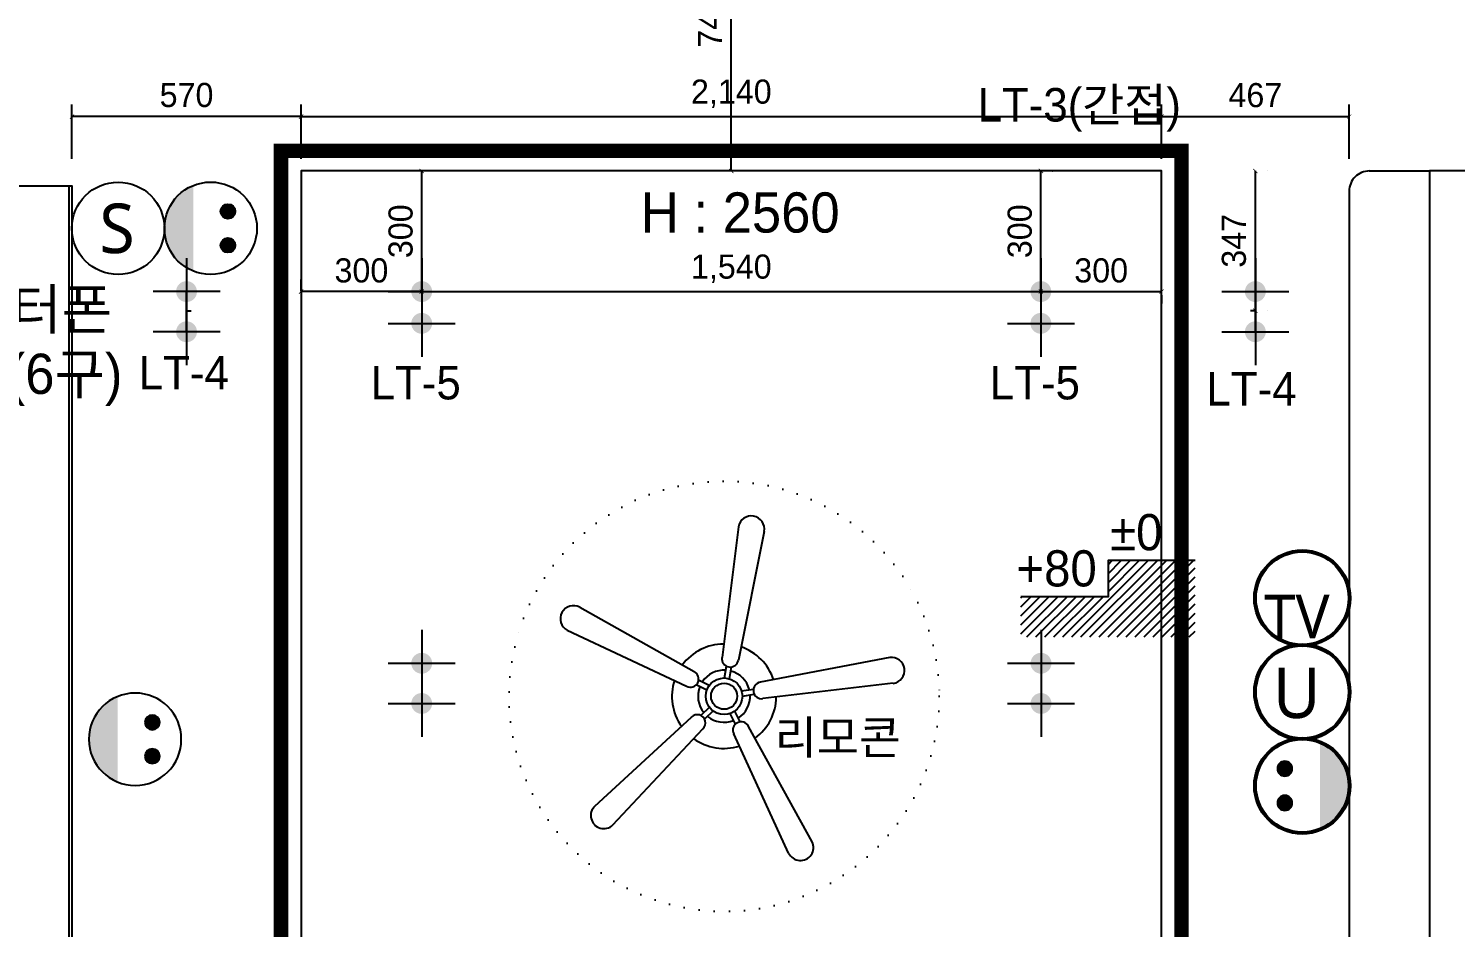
# Model space of a CAD drawing. Header units: inches. Extents: x 7740 to 83056, y -9304 to 75068.
# Drawn here: x 36364 to 39914, y 41852 to 44088 of the extents above; entities that cross this region are included whole.
import ezdxf
from ezdxf.enums import TextEntityAlignment as Align

# ---------------------------------------------------------------- set-up
doc = ezdxf.new("R2010")
doc.units = ezdxf.units.IN
doc.header["$LTSCALE"] = 50
doc.header["$MEASUREMENT"] = 0
doc.linetypes.add('DOT', pattern=[0.25, 0, -0.25])
doc.linetypes.add('HID', pattern=[2.3, 1.5, -0.8])
for name, color, linetype in [('0-ELC TEXT', 7, 'Continuous'), ('02-WAL', 2, 'Continuous'), ('03-WAL NEW', 3, 'Continuous'), ('06-FUR', 6, 'Continuous'), ('06-LIGHT', 4, 'Continuous'), ('07-DIM', 5, 'Continuous'), ('08-HAT', 8, 'Continuous'), ('RC-LIGHT', 7, 'Continuous'), ('도면층4', 4, 'Continuous'), ('설비', 7, 'Continuous')]:
    doc.layers.add(name, color=color, linetype=linetype)
doc.styles.get("Standard").update_dxf_attribs({"font": 'txt.shx', "bigfont": 'whgtxt.shx'})
doc.styles.add('마감재', font='stylu.ttf')
doc.styles.add('코레일둥고', font='Korail_Round_Gothic_Medium.ttf')
doc.dimstyles.new('사본 벽치수 Copy of DIM-30', dxfattribs={"dimscale": 30, "dimtxt": 2, "dimasz": 0.7, "dimexe": 1, "dimexo": 1, "dimgap": 0.7, "dimtad": 1, "dimdec": 0, "dimzin": 1, "dimdsep": 46, "dimlunit": 6, "dimtxsty": '마감재', "dimblk": 'ARCHTICK', "dimcen": -0.09, "dimclrd": 256, "dimclre": 256, "dimclrt": 3, "dimadec": 0, "dimazin": 0, "dimtfac": 1, "dimtdec": 0, "dimtix": 1, "dimtmove": 2, "dimatfit": 0, "dimldrblk": 'ARCHTICK', "dimfxl": 0, "dimtolj": 1, "dimtzin": 0, "dimarcsym": 0})

# ---------------------------------------------------------------- blocks, each defined once
blk = doc.blocks.new('CELILNGPAN')
at = {"layer": '06-FUR', "color": 6}
for p, q in [((48717.2, -3709.4), (48676.4, -4034.6)), ((48781.1, -3721), (48717.1, -4041.2)), ((48322.4, -3909.7), (48607.1, -4069.5)), ((48291.6, -3966.9), (48588.2, -4106.2)), ((49093.7, -4034.6), (48771.7, -4096.2)), ((48682.4, -4085.6), (48687.2, -4056.2)), ((48695.2, -4087.7), (48700, -4058.3)), ((48638.6, -4116.2), (48612.1, -4102.6)), ((48644.6, -4104.7), (48618.1, -4091.1)), ((48725.1, -4117.8), (48754.5, -4113.2)), ((49102.3, -4098.9), (48778, -4137)), ((48727, -4130.6), (48756.5, -4126)), ((48360.1, -4404.3), (48600.1, -4182.9)), ((48645.1, -4158.1), (48623.9, -4179.1)), ((48654.2, -4167.3), (48633.1, -4188.3)), ((48696.1, -4174.1), (48709.5, -4200.7)), ((48707.7, -4168.3), (48721.1, -4194.9)), ((48404.9, -4451.3), (48629.1, -4212.2)), ((48900.6, -4493.1), (48742.5, -4206)), ((48842.1, -4521.2), (48705.7, -4224.6))]:
    blk.add_line(p, q, dxfattribs=at)
for radius in [45.4, 32.5]:
    blk.add_circle((48681.6, -4131), radius, dxfattribs=at)
for centre, radius, start, end in [((48749.2, -3715.2), 32.5, 349.67, 169.67), ((48307, -3938.3), 32.5, 61.67, 241.67), ((48681.6, -4131), 129.8, 90.4651, 143.078), ((48681.6, -4131), 129.8, 18.4651, 71.078), ((48696.7, -4037.9), 20.6, 170.7734, 350.7734), ((49098, -4066.8), 32.5, 277.67, 97.67), ((48597.7, -4087.9), 20.6, 242.7734, 62.7734), ((48681.6, -4131), 64.9, 86.5125, 147.0342), ((48681.6, -4131), 64.9, 14.5125, 75.0342), ((48681.6, -4131), 129.8, 162.4651, 215.078), ((48681.6, -4131), 64.9, 158.5125, 219.0342), ((48774.9, -4116.6), 20.6, 98.7734, 278.7734), ((48681.6, -4131), 64.9, 302.5125, 3.0342), ((48681.6, -4131), 129.8, 306.4651, 359.078), ((48614.6, -4197.5), 20.6, 314.7734, 134.7734), ((48681.6, -4131), 64.9, 230.5125, 291.0342), ((48724.1, -4215.3), 20.6, 26.7734, 206.7734), ((48681.6, -4131), 129.8, 234.4651, 287.078), ((48382.5, -4427.8), 32.5, 133.67, 313.67), ((48871.4, -4507.2), 32.5, 205.67, 25.67)]:
    blk.add_arc(centre, radius, start, end, dxfattribs=at)
blk = doc.blocks.new('FLOORPLAN')
at = {"layer": '02-WAL'}
for p, q in [((42864.9, 45894.9), (39669.9, 45894.9)), ((39669.9, 45894.9), (39669.9, 42597.9)), ((33654.9, 45857.9), (36284.9, 45857.9)), ((36284.9, 45857.9), (36284.9, 42597.9))]:
    blk.add_line(p, q, dxfattribs=at)
blk = doc.blocks.new('swich')
at = {"layer": '설비', "color": 140}
blk.add_circle((372828.6, -86554.1), 84, dxfattribs=at)
at = {"layer": '설비', "color": 140, "insert": (372858.7, -86509.1), "char_height": 90, "attachment_point": 3}
blk.add_mtext_dynamic_manual_height_columns('{\\fMalgun Gothic|b0|i0|c129|p50;S}', width=143.497, gutter_width=1, heights=[0], dxfattribs=at)
blk = doc.blocks.new('utp')
at = {"layer": '설비', "color": 140}
blk.add_circle((372927.5, -86920.8), 140, dxfattribs=at)
at = {"layer": '설비', "color": 140, "insert": (372982.3, -87000.6), "char_height": 150, "attachment_point": 9}
blk.add_mtext_dynamic_manual_height_columns('{\\fMalgun Gothic|b0|i0|c129|p50;U}', width=275.64, gutter_width=1, heights=[0], dxfattribs=at)
blk = doc.blocks.new('TV')
at = {"layer": '설비', "color": 140}
blk.add_circle((146226.7, 46947.4), 140, dxfattribs=at)
at = {"layer": '설비', "color": 140, "insert": (146088.1, 46827.7), "char_height": 130, "attachment_point": 7}
blk.add_mtext_dynamic_manual_height_columns('{\\fMalgun Gothic|b0|i0|c129|p50;\\W0.54937; \\W1;TV}', width=275.64, gutter_width=1, heights=[0], dxfattribs=at)
blk = doc.blocks.new('egoo')
at = {"layer": '설비'}
h = blk.add_hatch(color=140, dxfattribs=at)
edge = h.paths.add_edge_path()
edge.add_arc((1015645.3, 443433.7), 22.3, 0, 360)
h = blk.add_hatch(color=140, dxfattribs=at)
edge = h.paths.add_edge_path()
edge.add_arc((1015747.7, 443433.7), 22.3, 0, 360)
h = blk.add_hatch(color=140, dxfattribs=at)
edge = h.paths.add_edge_path()
edge.add_line((1015826.3, 443329.1), (1015566.6, 443329.1))
edge.add_ellipse((1015696.5, 443381.5), major_axis=(99, 99), ratio=1, start_angle=156.9578, end_angle=293.0422)
at = {"layer": '설비', "color": 140}
for centre, radius in [((1015696.5, 443381.5), 140), ((1015645.3, 443433.7), 22.3), ((1015747.7, 443433.7), 22.3)]:
    blk.add_circle(centre, radius, dxfattribs=at)
blk = doc.blocks.new('2DLSCL')
h = blk.add_hatch(color=256)
h.dxf.hatch_style = 1
edge = h.paths.add_edge_path()
edge.add_arc((36127.3, 44397.2), 26, 0, 360, ccw=False)
h = blk.add_hatch(color=256)
h.dxf.hatch_style = 1
edge = h.paths.add_edge_path()
edge.add_arc((36227.3, 44397.2), 26, 0, 360, ccw=False)
at = {"color": 1, "linetype": 'Continuous'}
for p, q in [((36127.3, 44480.5), (36127.3, 44313.9)), ((36227.3, 44480.5), (36227.3, 44313.9)), ((36210.6, 44397.2), (36044, 44397.2)), ((36310.6, 44397.2), (36144, 44397.2))]:
    blk.add_line(p, q, dxfattribs=at)
blk.add_lwpolyline([(36127.3, 44397.2), (36227.3, 44397.2), (36179.8, 44397.2), (36179.8, 44408.9)], dxfattribs=at)
blk = doc.blocks.new('fffdad')
h = blk.add_hatch(color=256)
h.dxf.hatch_style = 1
edge = h.paths.add_edge_path()
edge.add_arc((39399.3, 38618.2), 26, 90, 450, ccw=False)
at = {"color": 1, "linetype": 'Continuous'}
for p, q in [((39399.3, 38701.6), (39399.3, 38534.9)), ((39316, 38618.2), (39482.6, 38618.2))]:
    blk.add_line(p, q, dxfattribs=at)
blk = doc.blocks.new('_ARCHTICK')
at = {"color": 0, "linetype": 'ByBlock', "const_width": 0.075}
blk.add_lwpolyline([(-0.25, -0.25), (0.25, 0.25)], dxfattribs=at)
blk = doc.blocks.new('*D528')
at = {"layer": '07-DIM', "lineweight": -2}
for p, q in [((38882.3, 43433.7), (38882.3, 43733.7)), ((38911.6, 43733.7), (38912.3, 43733.7)), ((38912.3, 43433.7), (38912.3, 43433.7))]:
    blk.add_line(p, q, dxfattribs=at)
at = {"layer": 'Defpoints', "color": 0}
for p in [(38881.6, 43733.7), (38882.3, 43733.7), (38882.3, 43433.7)]:
    blk.add_point(p, dxfattribs=at)
at = {"layer": '07-DIM', "lineweight": -2, "xscale": 21, "yscale": 21, "zscale": 21}
for p, rotation in [((38882.3, 43733.7), 90), ((38882.3, 43433.7), 270)]:
    blk.add_blockref('_ARCHTICK', p, dxfattribs=dict(at, rotation=rotation))
at = {"layer": '07-DIM', "color": 3, "insert": (38830, 43583.7), "char_height": 60, "attachment_point": 5, "rotation": 90, "style": '마감재'}
blk.add_mtext('\\A1;300', dxfattribs=at)
blk = doc.blocks.new('*D543')
at = {"layer": '07-DIM', "lineweight": -2}
for p, q in [((39415.8, 43386.2), (39415.8, 43733.7)), ((39445.8, 43733.7), (39445.8, 43733.7)), ((39445.8, 43386.2), (39445.8, 43386.2))]:
    blk.add_line(p, q, dxfattribs=at)
at = {"layer": 'Defpoints', "color": 0}
for p in [(39415.8, 43733.7), (39415.8, 43733.7), (39415.8, 43386.2)]:
    blk.add_point(p, dxfattribs=at)
at = {"layer": '07-DIM', "lineweight": -2, "xscale": 21, "yscale": 21, "zscale": 21}
for p, rotation in [((39415.8, 43733.7), 90), ((39415.8, 43386.2), 270)]:
    blk.add_blockref('_ARCHTICK', p, dxfattribs=dict(at, rotation=rotation))
at = {"layer": '07-DIM', "color": 3, "insert": (39362.7, 43560), "char_height": 60, "attachment_point": 5, "rotation": 90, "style": '마감재'}
blk.add_mtext('\\A1;347', dxfattribs=at)
blk = doc.blocks.new('*D544')
at = {"layer": '07-DIM', "lineweight": -2}
for p, q in [((37342.3, 43433.7), (37342.3, 43733.7)), ((37372.3, 43733.7), (37372.3, 43733.7)), ((37372.3, 43433.7), (37372.3, 43433.7))]:
    blk.add_line(p, q, dxfattribs=at)
at = {"layer": 'Defpoints', "color": 0}
for p in [(37342.3, 43733.7), (37342.3, 43733.7), (37342.3, 43433.7)]:
    blk.add_point(p, dxfattribs=at)
at = {"layer": '07-DIM', "lineweight": -2, "xscale": 21, "yscale": 21, "zscale": 21}
for p, rotation in [((37342.3, 43733.7), 90), ((37342.3, 43433.7), 270)]:
    blk.add_blockref('_ARCHTICK', p, dxfattribs=dict(at, rotation=rotation))
at = {"layer": '07-DIM', "color": 3, "insert": (37290, 43583.7), "char_height": 60, "attachment_point": 5, "rotation": 90, "style": '마감재'}
blk.add_mtext('\\A1;300', dxfattribs=at)
blk = doc.blocks.new('*D545')
at = {"layer": '07-DIM', "lineweight": -2}
for p, q in [((37042.3, 43434.7), (37042.3, 43463.7)), ((37342.3, 43433.7), (37042.3, 43433.7))]:
    blk.add_line(p, q, dxfattribs=at)
at = {"layer": 'Defpoints', "color": 0}
for p in [(37042.3, 43433.7), (37342.3, 43433.7), (37042.3, 43404.7)]:
    blk.add_point(p, dxfattribs=at)
at = {"layer": '07-DIM', "lineweight": -2, "xscale": 21, "yscale": 21, "zscale": 21, "rotation": 180}
blk.add_blockref('_ARCHTICK', (37042.3, 43433.7), dxfattribs=at)
at = {"layer": '07-DIM', "lineweight": -2, "xscale": 21, "yscale": 21, "zscale": 21}
blk.add_blockref('_ARCHTICK', (37342.3, 43433.7), dxfattribs=at)
at = {"layer": '07-DIM', "color": 3, "insert": (37192.3, 43486), "char_height": 60, "attachment_point": 5, "style": '마감재'}
blk.add_mtext('\\A1;300', dxfattribs=at)
blk = doc.blocks.new('*D548')
at = {"layer": '07-DIM', "lineweight": -2}
for p, q in [((38882.3, 43463.7), (38882.3, 43463.7)), ((37342.3, 43433.7), (38882.3, 43433.7))]:
    blk.add_line(p, q, dxfattribs=at)
at = {"layer": 'Defpoints', "color": 0}
for p in [(37342.3, 43433.7), (38882.3, 43433.7), (38882.3, 43433.7)]:
    blk.add_point(p, dxfattribs=at)
at = {"layer": '07-DIM', "lineweight": -2, "xscale": 21, "yscale": 21, "zscale": 21, "rotation": 180}
blk.add_blockref('_ARCHTICK', (37342.3, 43433.7), dxfattribs=at)
at = {"layer": '07-DIM', "lineweight": -2, "xscale": 21, "yscale": 21, "zscale": 21}
blk.add_blockref('_ARCHTICK', (38882.3, 43433.7), dxfattribs=at)
at = {"layer": '07-DIM', "color": 3, "insert": (38112.3, 43490.3), "char_height": 60, "attachment_point": 5, "style": '마감재'}
blk.add_mtext('\\A1;1,540', dxfattribs=at)
blk = doc.blocks.new('*D549')
at = {"layer": '07-DIM', "lineweight": -2}
for p, q in [((38882.3, 43433.7), (39182.3, 43433.7)), ((39182.3, 43424.7), (39182.3, 43403.7))]:
    blk.add_line(p, q, dxfattribs=at)
at = {"layer": 'Defpoints', "color": 0}
for p in [(39182.3, 43454.7), (38882.3, 43433.7), (39182.3, 43433.7)]:
    blk.add_point(p, dxfattribs=at)
at = {"layer": '07-DIM', "lineweight": -2, "xscale": 21, "yscale": 21, "zscale": 21, "rotation": 180}
blk.add_blockref('_ARCHTICK', (38882.3, 43433.7), dxfattribs=at)
at = {"layer": '07-DIM', "lineweight": -2, "xscale": 21, "yscale": 21, "zscale": 21}
blk.add_blockref('_ARCHTICK', (39182.3, 43433.7), dxfattribs=at)
at = {"layer": '07-DIM', "color": 3, "insert": (39032.3, 43486), "char_height": 60, "attachment_point": 5, "style": '마감재'}
blk.add_mtext('\\A1;300', dxfattribs=at)
blk = doc.blocks.new('*D552')
at = {"layer": '07-DIM', "lineweight": -2}
blk.add_line((38112.3, 43733.7), (38112.3, 44480.2), dxfattribs=at)
at = {"layer": 'Defpoints', "color": 0}
for p in [(38112.3, 44480.2), (38112.3, 44480.2), (38112.3, 43733.7)]:
    blk.add_point(p, dxfattribs=at)
at = {"layer": '07-DIM', "lineweight": -2, "xscale": 21, "yscale": 21, "zscale": 21}
for p, rotation in [((38112.3, 44480.2), 90), ((38112.3, 43733.7), 270)]:
    blk.add_blockref('_ARCHTICK', p, dxfattribs=dict(at, rotation=rotation))
at = {"layer": '07-DIM', "color": 3, "insert": (38059.2, 44107), "char_height": 60, "attachment_point": 5, "rotation": 90, "style": '마감재'}
blk.add_mtext('\\A1;747', dxfattribs=at)
blk = doc.blocks.new('*D569')
at = {"layer": '07-DIM', "lineweight": -2}
for p, q in [((37042.3, 43763.7), (37042.3, 43898.9)), ((37042.3, 43868.9), (39182.3, 43868.9)), ((39182.3, 43763.7), (39182.3, 43898.9))]:
    blk.add_line(p, q, dxfattribs=at)
at = {"layer": 'Defpoints', "color": 0}
for p in [(39182.3, 43868.9), (37042.3, 43733.7), (39182.3, 43733.7)]:
    blk.add_point(p, dxfattribs=at)
at = {"layer": '07-DIM', "lineweight": -2, "xscale": 21, "yscale": 21, "zscale": 21, "rotation": 180}
blk.add_blockref('_ARCHTICK', (37042.3, 43868.9), dxfattribs=at)
at = {"layer": '07-DIM', "lineweight": -2, "xscale": 21, "yscale": 21, "zscale": 21}
blk.add_blockref('_ARCHTICK', (39182.3, 43868.9), dxfattribs=at)
at = {"layer": '07-DIM', "color": 3, "insert": (38112.3, 43925.5), "char_height": 60, "attachment_point": 5, "style": '마감재'}
blk.add_mtext('\\A1;2,140', dxfattribs=at)
blk = doc.blocks.new('*D570')
at = {"layer": '07-DIM', "lineweight": -2}
for p, q in [((39182.3, 43763.7), (39182.3, 43898.9)), ((39182.3, 43868.9), (39649.3, 43868.9)), ((39649.3, 43763.7), (39649.3, 43898.9))]:
    blk.add_line(p, q, dxfattribs=at)
at = {"layer": 'Defpoints', "color": 0}
for p in [(39649.3, 43868.9), (39182.3, 43733.7), (39649.3, 43733.7)]:
    blk.add_point(p, dxfattribs=at)
at = {"layer": '07-DIM', "lineweight": -2, "xscale": 21, "yscale": 21, "zscale": 21, "rotation": 180}
blk.add_blockref('_ARCHTICK', (39182.3, 43868.9), dxfattribs=at)
at = {"layer": '07-DIM', "lineweight": -2, "xscale": 21, "yscale": 21, "zscale": 21}
blk.add_blockref('_ARCHTICK', (39649.3, 43868.9), dxfattribs=at)
at = {"layer": '07-DIM', "color": 3, "insert": (39415.8, 43922), "char_height": 60, "attachment_point": 5, "style": '마감재'}
blk.add_mtext('\\A1;467', dxfattribs=at)
blk = doc.blocks.new('*D571')
at = {"layer": '07-DIM', "lineweight": -2}
for p, q in [((36472.3, 43763.7), (36472.3, 43898.9)), ((37042.3, 43868.9), (36472.3, 43868.9)), ((37042.3, 43763.7), (37042.3, 43898.9))]:
    blk.add_line(p, q, dxfattribs=at)
at = {"layer": 'Defpoints', "color": 0}
for p in [(36472.3, 43868.9), (36472.3, 43733.7), (37042.3, 43733.7)]:
    blk.add_point(p, dxfattribs=at)
at = {"layer": '07-DIM', "lineweight": -2, "xscale": 21, "yscale": 21, "zscale": 21, "rotation": 180}
blk.add_blockref('_ARCHTICK', (36472.3, 43868.9), dxfattribs=at)
at = {"layer": '07-DIM', "lineweight": -2, "xscale": 21, "yscale": 21, "zscale": 21}
blk.add_blockref('_ARCHTICK', (37042.3, 43868.9), dxfattribs=at)
at = {"layer": '07-DIM', "color": 3, "insert": (36757.3, 43922.3), "char_height": 60, "attachment_point": 5, "style": '마감재'}
blk.add_mtext('\\A1;570', dxfattribs=at)

msp = doc.modelspace()

# ---------------------------------------------------------------- hatches: boundary and pattern name
h = msp.add_hatch(color=10)
h.dxf.hatch_style = 1
edge = h.paths.add_edge_path()
edge.add_arc((39532.6, 42671), 120, 0, 360)
edge = h.paths.add_edge_path(flags=17)
edge.add_arc((39532.6, 42671), 115, 0, 360)
h = msp.add_hatch()
h.set_pattern_fill('ANSI31', color=8, scale=5, angle=180)
h.set_pattern_definition([(225, (-101372.641, -118053.09), (11.2253202, -11.2253202), [])])
h.paths.add_polyline_path([(39266.2, 42764.5), (39049.3, 42764.5), (39049.3, 42674.5), (38832.4, 42674.5), (38832.4, 42574.5), (39266.2, 42574.5)])
h = msp.add_hatch(color=10)
h.dxf.hatch_style = 1
edge = h.paths.add_edge_path()
edge.add_arc((39532.6, 42437.7), 120, 0, 360)
edge = h.paths.add_edge_path(flags=17)
edge.add_arc((39532.6, 42437.7), 115, 0, 360)
h = msp.add_hatch(color=10)
h.dxf.hatch_style = 1
edge = h.paths.add_edge_path()
edge.add_arc((39532.6, 42204.4), 120, 0, 360)
edge = h.paths.add_edge_path(flags=17)
edge.add_arc((39532.6, 42204.4), 115, 0, 360)

# ---------------------------------------------------------------- linework, layer by layer
at = {"color": 10, "linetype": 'HID', "const_width": 36}
msp.add_lwpolyline([(36992.3, 41113.7), (39232.3, 41113.7), (39232.3, 43783.7), (36992.3, 43783.7)], close=True, dxfattribs=at)
at = {"color": 10}
for centre, radius in [((39532.6, 42671), 120), ((39532.6, 42671), 115), ((39532.6, 42437.7), 120), ((39532.6, 42437.7), 115), ((39532.6, 42204.4), 120), ((39532.6, 42204.4), 115)]:
    msp.add_circle(centre, radius, dxfattribs=at)
at = {"layer": '03-WAL NEW'}
msp.add_line((39699.3, 43733.7), (39849.3, 43733.7), dxfattribs=at)
msp.add_lwpolyline([(39699.3, 43733.7), (39699.3, 43733.7, 0.414214), (39649.3, 43683.7), (39649.3, 40491.7)], format="xyb", dxfattribs=at)
msp.add_lwpolyline([(36464.3, 43696.7), (36472.3, 43696.7), (36472.3, 40491.7)], dxfattribs=at)
at = {"layer": '06-LIGHT'}
msp.add_lwpolyline([(37042.3, 41163.7), (39182.3, 41163.7), (39182.3, 43733.7), (37042.3, 43733.7)], close=True, dxfattribs=at)
msp.add_lwpolyline([(39266.2, 42764.5), (39049.3, 42764.5), (39049.3, 42674.5), (38832.4, 42674.5)], dxfattribs=at)
at = {"layer": '08-HAT', "linetype": 'DOT', "ltscale": 3}
msp.add_circle((38094.4, 42427.2), 535, dxfattribs=at)

# ---------------------------------------------------------------- block references
msp.add_blockref('FLOORPLAN', (179.4, -2161.2))
at = {"layer": '06-LIGHT', "xscale": -1, "rotation": 270}
msp.add_blockref('2DLSCL', (-7639.9, 7206.4), dxfattribs=at)
at = {"layer": '06-LIGHT'}
for name, p in [('fffdad', (-2057, 4815.5)), ('fffdad', (-517, 4815.5)), ('fffdad', (-2057, 4736.5)), ('fffdad', (-517, 4736.5)), ('CELILNGPAN', (-10587.2, 46558.2)), ('fffdad', (-2057, 3891)), ('fffdad', (-516.6, 3891)), ('fffdad', (-2057, 3791)), ('fffdad', (-516.6, 3791))]:
    msp.add_blockref(name, p, dxfattribs=at)
at = {"layer": '06-LIGHT', "rotation": 90}
msp.add_blockref('2DLSCL', (83813, 7206.4), dxfattribs=at)
at = {"layer": 'RC-LIGHT', "xscale": 0.8333333333333334, "yscale": 0.8333333333333334, "zscale": 0.8333333333333334}
msp.add_blockref('TV', (-82323, 3548.2), dxfattribs=at)
at = {"layer": '설비', "color": 140, "xscale": 1.369047619047649, "yscale": 1.369047619047649, "zscale": 1.369047619047649}
msp.add_blockref('swich', (-473832.9, 162087.7), dxfattribs=at)
at = {"layer": '설비', "color": 253}
for p, xscale, yscale, zscale, rotation in [((-327388.9, 877913.2), 0.8214285869294656, 0.8214285869294656, 0.8214285869294656, 270), ((-327576.9, -792002.1), -0.8214285869294656, 0.8214285869294656, 0.8214285869294656, 270), ((409017.2, 888618.1), -0.8333333333333334, 0.8333333333333334, 0.8333333333333334, 90)]:
    msp.add_blockref('egoo', p, dxfattribs=dict(at, xscale=xscale, yscale=yscale, zscale=zscale, rotation=rotation))
at = {"layer": '설비', "color": 253, "xscale": 0.8333333333333334, "yscale": 0.8333333333333334, "zscale": 0.8333333333333334}
msp.add_blockref('utp', (-271240.3, 114871.7), dxfattribs=at)

# ---------------------------------------------------------------- texts
at = {"layer": '0-ELC TEXT', "style": '코레일둥고'}
msp.add_text('H : 2560', height=100, dxfattribs=at).set_placement((37887.3, 43580.4))
at = {"layer": 'RC-LIGHT', "color": 140, "style": '코레일둥고'}
for s, p in [('인터폰', (36195.7, 43439.6)), ('거실(6구)', (36061.5, 43279.1))]:
    msp.add_text(s, height=100, dxfattribs=at).set_placement(p, align=Align.TOP_LEFT)
at = {"layer": '도면층4', "style": '코레일둥고'}
for s, p in [('%%P0', (39054.5, 42790.2)), ('+80', (38821.6, 42700.2))]:
    msp.add_text(s, height=90, dxfattribs=at).set_placement(p)
at = {"layer": '설비', "color": 30, "style": '코레일둥고'}
for s, p in [('LT-3(간접)', (38724.9, 43940)), ('LT-4', (36638.4, 43273.6)), ('LT-5', (37215.3, 43248.8)), ('LT-5', (38755.3, 43248.8)), ('LT-4', (39294.1, 43233.6)), ('리모콘', (38220.4, 42366.5))]:
    msp.add_text(s, height=83.33, dxfattribs=at).set_placement(p, align=Align.TOP_LEFT)

# ---------------------------------------------------------------- dimensions: what is measured, and where the dimension line sits
at = {"layer": '07-DIM'}
for base, p1, p2, picture, middle in [((38112.3101204, 44480.2037377), (38112.3101204, 43733.7037377), (38112.3101204, 44480.2037377), '*D552', (38059.157851, 44106.9537377)), ((37342.3, 43733.7), (37342.3, 43433.7), (37342.3, 43733.7), '*D544', (37290, 43583.7)), ((38882.3, 43733.7), (38882.3, 43433.7), (38881.6, 43733.7), '*D528', (38830, 43583.7)), ((39415.8101204, 43733.7037377), (39415.8101204, 43386.2037377), (39415.8101204, 43733.7037377), '*D543', (39362.657851, 43559.9537377))]:
    dim = msp.add_linear_dim(base=base, p1=p1, p2=p2, angle=90, dimstyle='사본 벽치수 Copy of DIM-30', override={"dimfxl": 1.25}, dxfattribs=at)
    dim.commit()
    dim.dimension.update_dxf_attribs({"geometry": picture, "text_midpoint": middle})
for base, p1, p2, picture, middle in [((36472.3, 43868.9), (37042.3, 43733.7), (36472.3, 43733.7), '*D571', (36757.3, 43922.3)), ((39182.3, 43868.9), (37042.3, 43733.7), (39182.3, 43733.7), '*D569', (38112.3, 43925.5)), ((39649.3, 43868.9), (39182.3, 43733.7), (39649.3, 43733.7), '*D570', (39415.8, 43922)), ((37042.3, 43433.7), (37342.3, 43433.7), (37042.3, 43404.7), '*D545', (37192.3, 43486)), ((38882.3, 43433.7), (37342.3, 43433.7), (38882.3, 43433.7), '*D548', (38112.3, 43490.3)), ((39182.3, 43433.7), (38882.3, 43433.7), (39182.3, 43454.7), '*D549', (39032.3, 43486))]:
    dim = msp.add_linear_dim(base=base, p1=p1, p2=p2, dimstyle='사본 벽치수 Copy of DIM-30', override={"dimfxl": 1.25}, dxfattribs=at)
    dim.commit()
    dim.dimension.update_dxf_attribs({"geometry": picture, "text_midpoint": middle})

doc.saveas('drawing.dxf')
